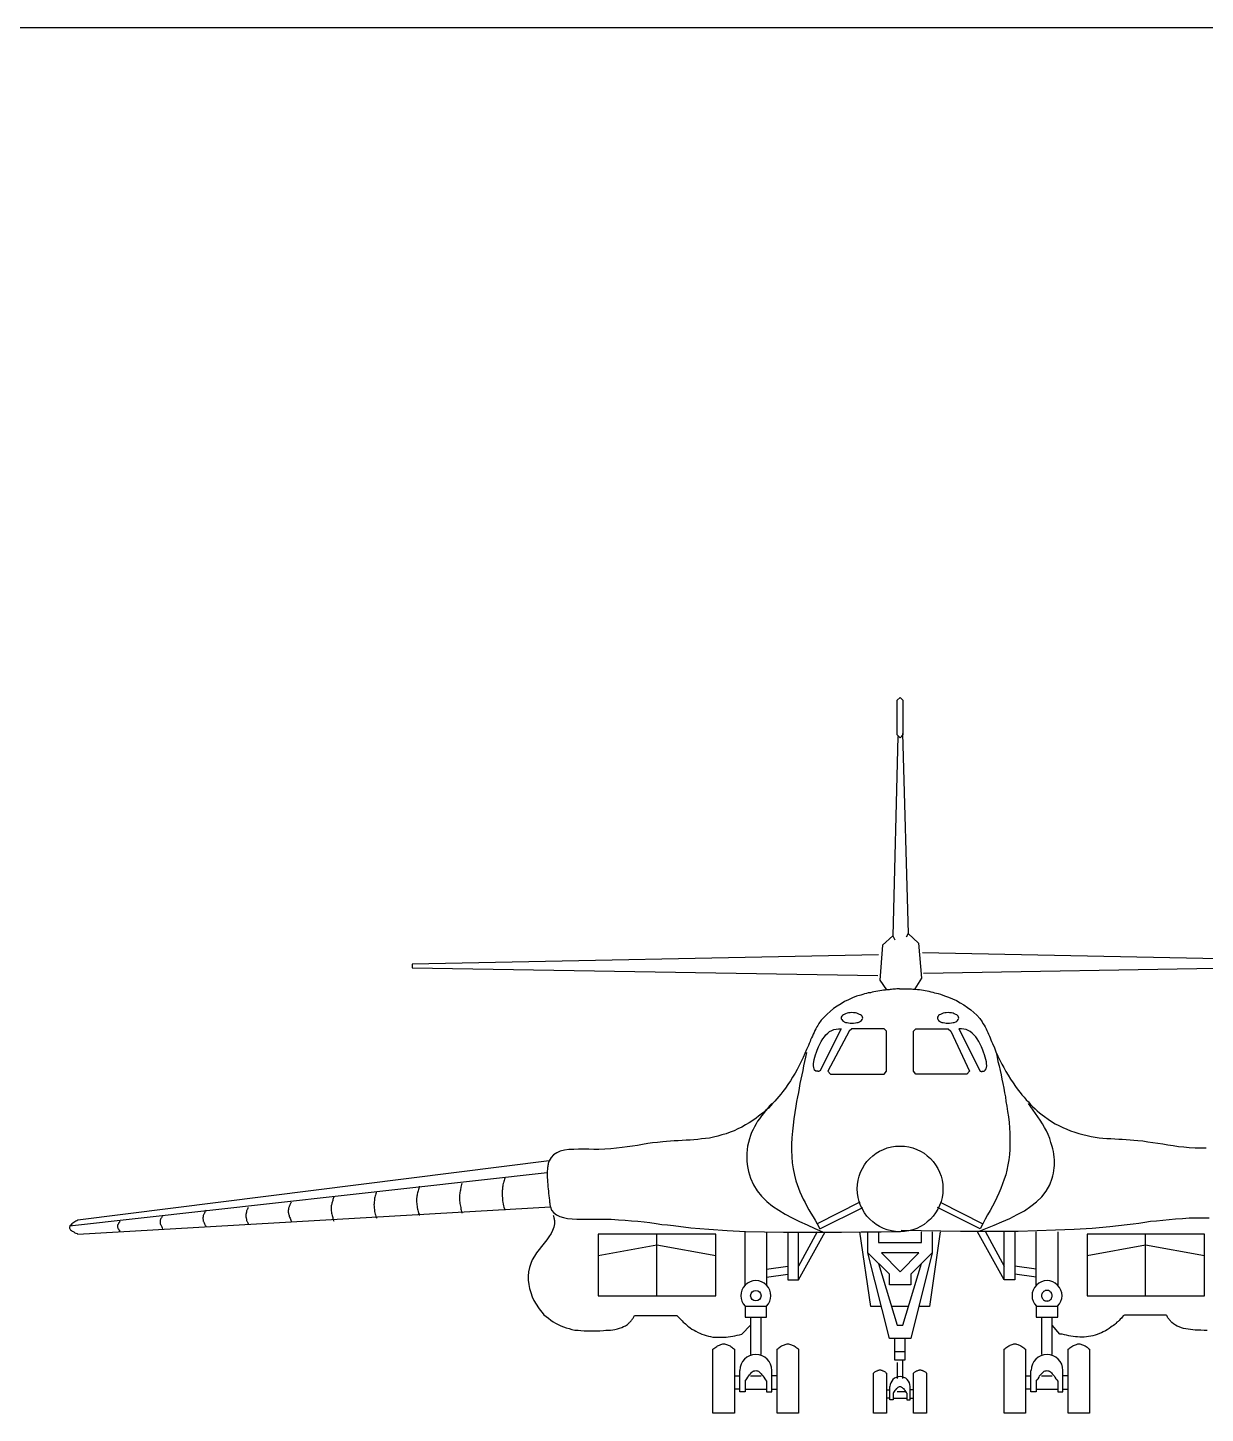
# Model space of a CAD drawing. Header units: millimetres. Extents: x 15433 to 243506, y 235846 to 321695.
# Drawn here: x 210034 to 220385, y 266046 to 278229 of the extents above; entities that cross this region are included whole.
import ezdxf

# ---------------------------------------------------------------- set-up
doc = ezdxf.new("R2010")
doc.units = ezdxf.units.MM
doc.layers.add('www.cad-blocks.net', color=7, linetype='Continuous')

# ---------------------------------------------------------------- blocks, each defined once
blk = doc.blocks.new('A$C6B4E4CF3')
at = {"linetype": 'Continuous'}
for p, q in [((-24, -24), (0, 0)), ((0, 0), (24, -24)), ((-24, -328), (-24, -24)), ((24, -24), (24, -328)), ((-19, -342), (-62, -2094)), ((0, -353), (-24, -328)), ((24, -328), (0, -353)), ((22, -315), (70, -2075)), ((-153, -2177), (-178, -2484)), ((-62, -2094), (-153, -2177)), ((-62, -2094), (-46, -2129)), ((70, -2075), (54, -2107)), ((70, -2075), (161, -2159)), ((161, -2159), (188, -2468)), ((-188, -2261), (-4290, -2344)), ((196, -2242), (4274, -2325)), ((-4290, -2344), (-4290, -2377)), ((-4290, -2377), (-194, -2444)), ((4274, -2358), (205, -2425)), ((-178, -2484), (-118, -2570)), ((188, -2468), (129, -2562)), ((-487, -2673), (-519, -2692)), ((-452, -2657), (-487, -2673)), ((-417, -2640), (-452, -2657)), ((-382, -2627), (-417, -2640)), ((-345, -2616), (-382, -2627)), ((-328, -2611), (-345, -2616)), ((-312, -2605), (-328, -2611)), ((-296, -2603), (-312, -2605)), ((-280, -2597), (-296, -2603)), ((-261, -2595), (-280, -2597)), ((-245, -2589), (-261, -2595)), ((-229, -2587), (-245, -2589)), ((-213, -2584), (-229, -2587)), ((-194, -2581), (-213, -2584)), ((-178, -2578), (-194, -2581)), ((-161, -2576), (-178, -2578)), ((-145, -2573), (-161, -2576)), ((-132, -2573), (-145, -2573)), ((-121, -2570), (-132, -2573)), ((-110, -2570), (-121, -2570)), ((-97, -2570), (-110, -2570)), ((-86, -2568), (-97, -2570)), ((-75, -2568), (-86, -2568)), ((-62, -2565), (-75, -2568)), ((-51, -2565), (-62, -2565)), ((-40, -2565), (-51, -2565)), ((-27, -2562), (-40, -2565)), ((-16, -2562), (-27, -2562)), ((-5, -2562), (-16, -2562)), ((-5, -2562), (8, -2562)), ((8, -2562), (22, -2562)), ((22, -2562), (35, -2562)), ((35, -2562), (48, -2562)), ((48, -2562), (62, -2562)), ((62, -2562), (75, -2562)), ((75, -2562), (89, -2562)), ((89, -2562), (102, -2562)), ((102, -2562), (113, -2565)), ((113, -2565), (127, -2565)), ((127, -2565), (140, -2565)), ((140, -2565), (153, -2568)), ((153, -2568), (170, -2568)), ((170, -2568), (188, -2570)), ((188, -2570), (205, -2573)), ((205, -2573), (221, -2576)), ((221, -2576), (237, -2578)), ((237, -2578), (253, -2581)), ((253, -2581), (272, -2587)), ((272, -2587), (288, -2589)), ((288, -2589), (304, -2595)), ((304, -2595), (320, -2600)), ((320, -2600), (336, -2603)), ((336, -2603), (355, -2608)), ((355, -2608), (390, -2622)), ((390, -2622), (425, -2635)), ((425, -2635), (460, -2648)), ((460, -2648), (495, -2665)), ((495, -2665), (528, -2683)), ((-641, -2783), (-667, -2810)), ((-614, -2759), (-641, -2783)), ((-584, -2735), (-614, -2759)), ((-552, -2713), (-584, -2735)), ((-519, -2692), (-552, -2713)), ((-511, -2802), (-517, -2810)), ((-506, -2796), (-511, -2802)), ((-498, -2791), (-506, -2796)), ((-490, -2786), (-498, -2791)), ((-479, -2780), (-490, -2786)), ((-466, -2775), (-479, -2780)), ((-452, -2772), (-466, -2775)), ((-439, -2772), (-452, -2772)), ((-423, -2770), (-439, -2772)), ((-409, -2772), (-423, -2770)), ((-393, -2772), (-409, -2772)), ((-380, -2775), (-393, -2772)), ((-369, -2780), (-380, -2775)), ((-355, -2786), (-369, -2780)), ((-347, -2791), (-355, -2786)), ((-339, -2796), (-347, -2791)), ((-334, -2802), (-339, -2796)), ((-331, -2810), (-334, -2802)), ((334, -2802), (328, -2810)), ((339, -2796), (334, -2802)), ((347, -2791), (339, -2796)), ((355, -2786), (347, -2791)), ((366, -2780), (355, -2786)), ((380, -2775), (366, -2780)), ((393, -2772), (380, -2775)), ((406, -2772), (393, -2772)), ((423, -2770), (406, -2772)), ((436, -2772), (423, -2770)), ((452, -2772), (436, -2772)), ((466, -2775), (452, -2772)), ((476, -2780), (466, -2775)), ((490, -2786), (476, -2780)), ((498, -2791), (490, -2786)), ((506, -2796), (498, -2791)), ((511, -2802), (506, -2796)), ((514, -2810), (511, -2802)), ((528, -2683), (560, -2702)), ((560, -2702), (592, -2724)), ((592, -2724), (622, -2745)), ((622, -2745), (649, -2770)), ((649, -2770), (676, -2794)), ((676, -2794), (700, -2821)), ((-740, -2912), (-748, -2928)), ((-732, -2896), (-740, -2912)), ((-724, -2883), (-732, -2896)), ((-713, -2866), (-724, -2883)), ((-692, -2837), (-713, -2866)), ((-517, -2912), (-705, -3286)), ((-667, -2810), (-692, -2837)), ((-600, -2926), (-581, -2920)), ((-581, -2920), (-563, -2915)), ((-563, -2915), (-541, -2912)), ((-541, -2912), (-538, -2912)), ((-538, -2912), (-536, -2912)), ((-536, -2912), (-533, -2912)), ((-533, -2912), (-530, -2912)), ((-530, -2912), (-528, -2912)), ((-528, -2912), (-525, -2912)), ((-525, -2912), (-522, -2912)), ((-522, -2912), (-519, -2912)), ((-519, -2912), (-517, -2912)), ((-517, -2810), (-517, -2818)), ((-517, -2818), (-517, -2826)), ((-517, -2826), (-511, -2831)), ((-511, -2831), (-506, -2840)), ((-506, -2840), (-498, -2845)), ((-498, -2845), (-490, -2850)), ((-490, -2850), (-479, -2856)), ((-479, -2856), (-466, -2858)), ((-466, -2858), (-452, -2861)), ((-452, -2861), (-439, -2864)), ((-423, -2912), (-447, -2934)), ((-439, -2864), (-423, -2864)), ((-423, -2864), (-409, -2864)), ((-140, -2912), (-423, -2912)), ((-409, -2864), (-393, -2861)), ((-393, -2861), (-380, -2858)), ((-380, -2858), (-369, -2856)), ((-369, -2856), (-355, -2850)), ((-355, -2850), (-347, -2845)), ((-347, -2845), (-339, -2840)), ((-339, -2840), (-334, -2831)), ((-334, -2831), (-331, -2826)), ((-328, -2818), (-331, -2810)), ((-331, -2826), (-328, -2818)), ((-118, -2934), (-140, -2912)), ((118, -2934), (140, -2912)), ((140, -2912), (423, -2912)), ((328, -2810), (328, -2818)), ((328, -2818), (328, -2826)), ((328, -2826), (334, -2831)), ((334, -2831), (339, -2840)), ((339, -2840), (347, -2845)), ((347, -2845), (355, -2850)), ((355, -2850), (366, -2856)), ((366, -2856), (380, -2858)), ((380, -2858), (393, -2861)), ((393, -2861), (406, -2864)), ((406, -2864), (423, -2864)), ((423, -2864), (436, -2864)), ((423, -2912), (447, -2934)), ((436, -2864), (452, -2861)), ((452, -2861), (466, -2858)), ((466, -2858), (476, -2856)), ((476, -2856), (490, -2850)), ((490, -2850), (498, -2845)), ((498, -2845), (506, -2840)), ((506, -2840), (511, -2831)), ((511, -2831), (514, -2826)), ((517, -2818), (514, -2810)), ((514, -2826), (517, -2818)), ((517, -2912), (705, -3286)), ((519, -2912), (517, -2912)), ((522, -2912), (519, -2912)), ((525, -2912), (522, -2912)), ((528, -2912), (525, -2912)), ((530, -2912), (528, -2912)), ((533, -2912), (530, -2912)), ((536, -2912), (533, -2912)), ((538, -2912), (536, -2912)), ((541, -2912), (538, -2912)), ((560, -2915), (541, -2912)), ((581, -2920), (560, -2915)), ((600, -2926), (581, -2920)), ((700, -2821), (721, -2850)), ((721, -2850), (729, -2866)), ((729, -2866), (740, -2880)), ((740, -2880), (748, -2896)), ((748, -2896), (756, -2912)), ((756, -2912), (764, -2928)), ((-799, -3041), (-805, -3058)), ((-791, -3025), (-799, -3041)), ((-786, -3009), (-791, -3025)), ((-778, -2993), (-786, -3009)), ((-770, -2977), (-778, -2993)), ((-764, -2961), (-770, -2977)), ((-756, -2945), (-764, -2961)), ((-748, -2928), (-756, -2945)), ((-705, -3047), (-692, -3023)), ((-692, -3023), (-678, -3001)), ((-678, -3001), (-665, -2982)), ((-665, -2982), (-651, -2966)), ((-651, -2966), (-635, -2950)), ((-447, -2934), (-635, -3286)), ((-635, -2950), (-619, -2936)), ((-619, -2936), (-600, -2926)), ((-118, -3286), (-118, -2934)), ((118, -3286), (118, -2934)), ((447, -2934), (611, -3286)), ((616, -2936), (600, -2926)), ((635, -2950), (616, -2936)), ((649, -2966), (635, -2950)), ((665, -2982), (649, -2966)), ((678, -3001), (665, -2982)), ((692, -3023), (678, -3001)), ((705, -3047), (692, -3023)), ((764, -2928), (772, -2945)), ((772, -2945), (778, -2961)), ((778, -2961), (786, -2977)), ((786, -2977), (791, -2993)), ((791, -2993), (799, -3009)), ((799, -3009), (805, -3025)), ((805, -3025), (813, -3041)), ((813, -3041), (829, -3079)), ((-853, -3165), (-869, -3200)), ((-837, -3130), (-853, -3165)), ((-832, -3163), (-840, -3200)), ((-821, -3095), (-837, -3130)), ((-821, -3122), (-832, -3163)), ((-805, -3058), (-821, -3095)), ((-754, -3181), (-748, -3163)), ((-748, -3163), (-743, -3141)), ((-743, -3141), (-735, -3119)), ((-735, -3119), (-729, -3101)), ((-729, -3101), (-716, -3071)), ((-716, -3071), (-705, -3047)), ((716, -3071), (705, -3047)), ((727, -3101), (716, -3071)), ((735, -3119), (727, -3101)), ((743, -3141), (735, -3119)), ((748, -3163), (743, -3141)), ((754, -3181), (748, -3163)), ((829, -3079), (842, -3114)), ((842, -3114), (861, -3152)), ((845, -3122), (853, -3163)), ((853, -3163), (861, -3200)), ((861, -3152), (877, -3187)), ((-904, -3270), (-923, -3302)), ((-888, -3235), (-904, -3270)), ((-869, -3200), (-888, -3235)), ((-856, -3278), (-864, -3316)), ((-848, -3238), (-856, -3278)), ((-840, -3200), (-848, -3238)), ((-762, -3219), (-759, -3203)), ((-762, -3238), (-762, -3219)), ((-759, -3254), (-762, -3238)), ((-759, -3203), (-754, -3181)), ((-756, -3265), (-759, -3254)), ((-751, -3276), (-756, -3265)), ((-740, -3284), (-751, -3276)), ((-729, -3286), (-740, -3284)), ((-727, -3286), (-729, -3286)), ((-724, -3286), (-727, -3286)), ((-721, -3289), (-724, -3286)), ((-719, -3289), (-721, -3289)), ((-716, -3289), (-719, -3289)), ((-713, -3286), (-716, -3289)), ((-711, -3286), (-713, -3286)), ((-708, -3286), (-711, -3286)), ((-705, -3286), (-708, -3286)), ((-635, -3286), (-611, -3311)), ((-140, -3311), (-118, -3286)), ((140, -3311), (118, -3286)), ((611, -3286), (587, -3311)), ((705, -3286), (708, -3286)), ((708, -3286), (711, -3286)), ((711, -3286), (713, -3286)), ((713, -3286), (713, -3289)), ((713, -3289), (716, -3289)), ((716, -3289), (719, -3289)), ((719, -3289), (721, -3289)), ((721, -3289), (724, -3286)), ((724, -3286), (727, -3286)), ((727, -3286), (740, -3284)), ((740, -3284), (748, -3276)), ((748, -3276), (756, -3265)), ((759, -3203), (754, -3181)), ((756, -3265), (759, -3254)), ((759, -3219), (759, -3203)), ((762, -3238), (759, -3219)), ((759, -3254), (762, -3238)), ((861, -3200), (872, -3238)), ((872, -3238), (880, -3278)), ((877, -3187), (894, -3222)), ((880, -3278), (888, -3316)), ((894, -3222), (912, -3254)), ((912, -3254), (931, -3289)), ((931, -3289), (950, -3321)), ((-985, -3402), (-1007, -3434)), ((-964, -3370), (-985, -3402)), ((-945, -3337), (-964, -3370)), ((-923, -3302), (-945, -3337)), ((-880, -3394), (-888, -3434)), ((-872, -3356), (-880, -3394)), ((-864, -3316), (-872, -3356)), ((-611, -3311), (-140, -3311)), ((587, -3311), (140, -3311)), ((888, -3316), (896, -3356)), ((896, -3356), (904, -3394)), ((904, -3394), (912, -3434)), ((950, -3321), (972, -3356)), ((972, -3356), (993, -3389)), ((993, -3389), (1015, -3421)), ((-1082, -3529), (-1101, -3550)), ((-1066, -3507), (-1082, -3529)), ((-1047, -3486), (-1066, -3507)), ((-1031, -3464), (-1047, -3486)), ((-1007, -3434), (-1031, -3464)), ((-902, -3512), (-910, -3553)), ((-894, -3472), (-902, -3512)), ((-888, -3434), (-894, -3472)), ((912, -3434), (918, -3475)), ((918, -3475), (926, -3512)), ((926, -3512), (931, -3553)), ((1015, -3421), (1039, -3451)), ((1039, -3451), (1055, -3472)), ((1055, -3472), (1071, -3494)), ((1071, -3494), (1090, -3515)), ((1090, -3515), (1109, -3537)), ((-1200, -3647), (-1222, -3663)), ((-1179, -3628), (-1200, -3647)), ((-1182, -3634), (-1200, -3658)), ((-1165, -3612), (-1182, -3634)), ((-1157, -3609), (-1179, -3628)), ((-1147, -3590), (-1165, -3612)), ((-1139, -3590), (-1157, -3609)), ((-1128, -3569), (-1147, -3590)), ((-1120, -3569), (-1139, -3590)), ((-1101, -3550), (-1120, -3569)), ((-926, -3647), (-934, -3704)), ((-915, -3593), (-926, -3647)), ((-910, -3553), (-915, -3593)), ((931, -3553), (939, -3593)), ((939, -3593), (945, -3639)), ((945, -3639), (953, -3687)), ((1109, -3537), (1128, -3556)), ((1128, -3556), (1147, -3577)), ((1149, -3599), (1128, -3569)), ((1147, -3577), (1165, -3596)), ((1171, -3628), (1149, -3599)), ((1165, -3596), (1187, -3615)), ((1192, -3658), (1171, -3628)), ((1187, -3615), (1206, -3634)), ((1206, -3634), (1227, -3652)), ((1227, -3652), (1249, -3669)), ((-1392, -3776), (-1427, -3792)), ((-1359, -3757), (-1392, -3776)), ((-1327, -3739), (-1359, -3757)), ((-1295, -3720), (-1327, -3739)), ((-1265, -3698), (-1295, -3720)), ((-1278, -3774), (-1292, -3798)), ((-1265, -3749), (-1278, -3774)), ((-1243, -3682), (-1265, -3698)), ((-1252, -3725), (-1265, -3749)), ((-1235, -3704), (-1252, -3725)), ((-1222, -3663), (-1243, -3682)), ((-1217, -3679), (-1235, -3704)), ((-1200, -3658), (-1217, -3679)), ((-939, -3760), (-945, -3814)), ((-934, -3704), (-939, -3760)), ((953, -3687), (958, -3736)), ((958, -3736), (961, -3782)), ((1211, -3687), (1192, -3658)), ((1233, -3717), (1211, -3687)), ((1252, -3747), (1233, -3717)), ((1249, -3669), (1270, -3685)), ((1270, -3779), (1252, -3747)), ((1270, -3685), (1303, -3706)), ((1303, -3706), (1332, -3728)), ((1332, -3728), (1365, -3747)), ((1365, -3747), (1397, -3763)), ((1397, -3763), (1432, -3779)), ((-1986, -3897), (-2019, -3900)), ((-1951, -3897), (-1986, -3897)), ((-1916, -3895), (-1951, -3897)), ((-1881, -3892), (-1916, -3895)), ((-1846, -3892), (-1881, -3892)), ((-1814, -3889), (-1846, -3892)), ((-1779, -3887), (-1814, -3889)), ((-1744, -3881), (-1779, -3887)), ((-1709, -3878), (-1744, -3881)), ((-1674, -3873), (-1709, -3878)), ((-1639, -3865), (-1674, -3873)), ((-1601, -3857), (-1639, -3865)), ((-1566, -3846), (-1601, -3857)), ((-1529, -3835), (-1566, -3846)), ((-1494, -3822), (-1529, -3835)), ((-1459, -3809), (-1494, -3822)), ((-1427, -3792), (-1459, -3809)), ((-1324, -3881), (-1332, -3911)), ((-1316, -3852), (-1324, -3881)), ((-1305, -3825), (-1316, -3852)), ((-1292, -3798), (-1305, -3825)), ((-950, -3870), (-953, -3927)), ((-945, -3814), (-950, -3870)), ((961, -3782), (964, -3830)), ((964, -3830), (966, -3876)), ((966, -3876), (966, -3924)), ((1287, -3811), (1270, -3779)), ((1303, -3843), (1287, -3811)), ((1316, -3876), (1303, -3843)), ((1327, -3911), (1316, -3876)), ((1432, -3779), (1467, -3795)), ((1467, -3795), (1499, -3809)), ((1499, -3809), (1537, -3822)), ((1537, -3822), (1572, -3833)), ((1572, -3833), (1607, -3843)), ((1607, -3843), (1645, -3852)), ((1645, -3852), (1680, -3860)), ((1680, -3860), (1715, -3865)), ((1715, -3865), (1749, -3870)), ((1749, -3870), (1784, -3873)), ((1784, -3873), (1817, -3876)), ((1817, -3876), (1852, -3878)), ((1852, -3878), (1887, -3881)), ((1887, -3881), (1922, -3884)), ((1922, -3884), (1954, -3884)), ((1954, -3884), (1989, -3887)), ((1989, -3887), (2024, -3889)), ((2024, -3889), (2056, -3892)), ((2056, -3892), (2089, -3895)), ((2089, -3895), (2134, -3897)), ((2134, -3897), (2177, -3905)), ((-3017, -4002), (-3047, -4021)), ((-2988, -3989), (-3017, -4002)), ((-2950, -3981), (-2988, -3989)), ((-2912, -3975), (-2950, -3981)), ((-2869, -3973), (-2912, -3975)), ((-2826, -3970), (-2869, -3973)), ((-2783, -3970), (-2826, -3970)), ((-2737, -3970), (-2783, -3970)), ((-2692, -3973), (-2737, -3970)), ((-2648, -3973), (-2692, -3973)), ((-2595, -3970), (-2648, -3973)), ((-2543, -3967), (-2595, -3970)), ((-2492, -3962), (-2543, -3967)), ((-2444, -3957), (-2492, -3962)), ((-2398, -3951), (-2444, -3957)), ((-2352, -3943), (-2398, -3951)), ((-2307, -3938), (-2352, -3943)), ((-2264, -3930), (-2307, -3938)), ((-2218, -3922), (-2264, -3930)), ((-2175, -3916), (-2218, -3922)), ((-2132, -3911), (-2175, -3916)), ((-2086, -3905), (-2132, -3911)), ((-2054, -3903), (-2086, -3905)), ((-2019, -3900), (-2054, -3903)), ((-1343, -3975), (-1346, -4008)), ((-1346, -4008), (-1346, -4040)), ((-1340, -3943), (-1343, -3975)), ((-1332, -3911), (-1340, -3943)), ((-953, -3927), (-953, -3981)), ((-953, -3981), (-950, -4037)), ((961, -4018), (955, -4064)), ((964, -3973), (961, -4018)), ((966, -3924), (964, -3973)), ((1338, -3946), (1327, -3911)), ((1343, -3967), (1338, -3946)), ((1348, -3992), (1343, -3967)), ((1351, -4016), (1348, -3992)), ((1354, -4040), (1351, -4016)), ((2177, -3905), (2221, -3911)), ((2221, -3911), (2266, -3919)), ((2266, -3919), (2309, -3924)), ((2309, -3924), (2355, -3932)), ((2355, -3932), (2401, -3940)), ((2401, -3940), (2447, -3946)), ((2447, -3946), (2495, -3951)), ((2495, -3951), (2543, -3957)), ((2543, -3957), (2595, -3959)), ((2595, -3959), (2648, -3959)), ((2648, -3959), (2692, -3959)), ((-3084, -4072), (-7227, -4594)), ((-3095, -4123), (-3098, -4131)), ((-3098, -4131), (-3098, -4142)), ((-3093, -4105), (-3095, -4113)), ((-3095, -4113), (-3095, -4123)), ((-3090, -4088), (-3093, -4096)), ((-3093, -4096), (-3093, -4105)), ((-3087, -4080), (-3090, -4088)), ((-3084, -4072), (-3087, -4080)), ((-3068, -4043), (-3084, -4072)), ((-3047, -4021), (-3068, -4043)), ((-1346, -4040), (-1346, -4072)), ((-1346, -4072), (-1343, -4105)), ((-1343, -4105), (-1338, -4137)), ((-1338, -4137), (-1332, -4166)), ((-950, -4037), (-947, -4091)), ((-947, -4091), (-939, -4145)), ((947, -4110), (939, -4156)), ((955, -4064), (947, -4110)), ((1351, -4158), (1354, -4134)), ((1357, -4064), (1354, -4040)), ((1354, -4134), (1357, -4113)), ((1357, -4088), (1357, -4064)), ((1357, -4113), (1357, -4088)), ((-3101, -4180), (-7302, -4648)), ((-3483, -4255), (-3486, -4266)), ((-3480, -4247), (-3483, -4255)), ((-3477, -4236), (-3480, -4247)), ((-3475, -4226), (-3477, -4236)), ((-3098, -4150), (-3101, -4161)), ((-3101, -4161), (-3101, -4169)), ((-3101, -4169), (-3101, -4180)), ((-3101, -4180), (-3101, -4199)), ((-3101, -4199), (-3101, -4220)), ((-3101, -4220), (-3098, -4239)), ((-3098, -4142), (-3098, -4150)), ((-3098, -4239), (-3098, -4261)), ((-3098, -4261), (-3095, -4280)), ((-1332, -4166), (-1324, -4196)), ((-1324, -4196), (-1316, -4226)), ((-1316, -4226), (-1289, -4285)), ((-939, -4145), (-929, -4199)), ((-929, -4199), (-915, -4250)), ((-915, -4250), (-904, -4282)), ((915, -4236), (902, -4277)), ((929, -4196), (915, -4236)), ((939, -4156), (929, -4196)), ((1316, -4285), (1338, -4226)), ((1338, -4226), (1343, -4204)), ((1343, -4204), (1348, -4183)), ((1348, -4183), (1351, -4158)), ((-4613, -4382), (-4616, -4393)), ((-4611, -4374), (-4613, -4382)), ((-4608, -4363), (-4611, -4374)), ((-4605, -4355), (-4608, -4363)), ((-4603, -4344), (-4605, -4355)), ((-4245, -4374), (-4247, -4384)), ((-4247, -4384), (-4247, -4395)), ((-4242, -4355), (-4245, -4366)), ((-4245, -4366), (-4245, -4374)), ((-4239, -4347), (-4242, -4355)), ((-4236, -4336), (-4239, -4347)), ((-4234, -4325), (-4236, -4336)), ((-4231, -4317), (-4234, -4325)), ((-4228, -4306), (-4231, -4317)), ((-4226, -4296), (-4228, -4306)), ((-3870, -4360), (-3873, -4371)), ((-3873, -4371), (-3873, -4382)), ((-3873, -4382), (-3873, -4390)), ((-3868, -4341), (-3870, -4352)), ((-3870, -4352), (-3870, -4360)), ((-3865, -4331), (-3868, -4341)), ((-3862, -4312), (-3865, -4323)), ((-3865, -4323), (-3865, -4331)), ((-3860, -4304), (-3862, -4312)), ((-3857, -4293), (-3860, -4304)), ((-3854, -4282), (-3857, -4293)), ((-3852, -4274), (-3854, -4282)), ((-3496, -4325), (-3499, -4333)), ((-3499, -4333), (-3499, -4344)), ((-3499, -4344), (-3499, -4358)), ((-3499, -4358), (-3499, -4371)), ((-3499, -4371), (-3499, -4384)), ((-3499, -4384), (-3496, -4398)), ((-3494, -4304), (-3496, -4315)), ((-3496, -4315), (-3496, -4325)), ((-3491, -4296), (-3494, -4304)), ((-3488, -4274), (-3491, -4285)), ((-3491, -4285), (-3491, -4296)), ((-3486, -4266), (-3488, -4274)), ((-3095, -4280), (-3095, -4301)), ((-3095, -4301), (-3093, -4320)), ((-3093, -4320), (-3090, -4339)), ((-3090, -4339), (-3090, -4360)), ((-3090, -4360), (-3087, -4379)), ((-3087, -4379), (-3084, -4401)), ((-1289, -4285), (-1257, -4336)), ((-1257, -4336), (-1217, -4384)), ((-1217, -4384), (-1171, -4430)), ((-904, -4282), (-894, -4315)), ((-894, -4315), (-880, -4347)), ((-880, -4347), (-867, -4379)), ((-867, -4379), (-851, -4411)), ((869, -4358), (851, -4395)), ((886, -4317), (869, -4358)), ((902, -4277), (886, -4317)), ((1246, -4390), (1284, -4339)), ((1284, -4339), (1316, -4285)), ((-7227, -4718), (-3074, -4479)), ((-5738, -4503), (-5741, -4508)), ((-5736, -4498), (-5738, -4503)), ((-5733, -4489), (-5736, -4498)), ((-5730, -4484), (-5733, -4489)), ((-5375, -4503), (-5378, -4508)), ((-5372, -4484), (-5375, -4489)), ((-5375, -4489), (-5375, -4498)), ((-5375, -4498), (-5375, -4503)), ((-5370, -4479), (-5372, -4484)), ((-5367, -4468), (-5370, -4473)), ((-5370, -4473), (-5370, -4479)), ((-5364, -4460), (-5367, -4468)), ((-5362, -4454), (-5364, -4460)), ((-5359, -4449), (-5362, -4454)), ((-5356, -4444), (-5359, -4449)), ((-5353, -4438), (-5356, -4444)), ((-4998, -4460), (-5001, -4468)), ((-5001, -4468), (-5001, -4476)), ((-5001, -4476), (-5001, -4484)), ((-5001, -4484), (-5001, -4495)), ((-5001, -4495), (-5001, -4503)), ((-5001, -4503), (-5001, -4514)), ((-4995, -4454), (-4998, -4460)), ((-4993, -4438), (-4995, -4446)), ((-4995, -4446), (-4995, -4454)), ((-4990, -4430), (-4993, -4438)), ((-4987, -4422), (-4990, -4430)), ((-4985, -4414), (-4987, -4422)), ((-4982, -4406), (-4985, -4414)), ((-4979, -4398), (-4982, -4406)), ((-4977, -4390), (-4979, -4398)), ((-4624, -4452), (-4627, -4460)), ((-4627, -4460), (-4624, -4471)), ((-4621, -4422), (-4624, -4433)), ((-4624, -4433), (-4624, -4441)), ((-4624, -4441), (-4624, -4452)), ((-4624, -4471), (-4624, -4481)), ((-4624, -4481), (-4624, -4489)), ((-4624, -4489), (-4621, -4500)), ((-4619, -4403), (-4621, -4411)), ((-4621, -4411), (-4621, -4422)), ((-4621, -4500), (-4621, -4511)), ((-4616, -4393), (-4619, -4403)), ((-4247, -4395), (-4250, -4403)), ((-4250, -4403), (-4250, -4414)), ((-4250, -4414), (-4250, -4425)), ((-4250, -4425), (-4250, -4438)), ((-4250, -4438), (-4247, -4449)), ((-4247, -4449), (-4247, -4460)), ((-4247, -4460), (-4245, -4473)), ((-4245, -4473), (-4245, -4484)), ((-4245, -4484), (-4242, -4498)), ((-4242, -4498), (-4239, -4508)), ((-3873, -4390), (-3873, -4403)), ((-3873, -4403), (-3873, -4414)), ((-3873, -4414), (-3873, -4425)), ((-3873, -4425), (-3870, -4438)), ((-3870, -4438), (-3870, -4449)), ((-3870, -4449), (-3868, -4460)), ((-3868, -4460), (-3865, -4473)), ((-3865, -4473), (-3862, -4484)), ((-3862, -4484), (-3860, -4498)), ((-3860, -4498), (-3857, -4508)), ((-3496, -4398), (-3496, -4411)), ((-3496, -4411), (-3494, -4425)), ((-3494, -4425), (-3491, -4438)), ((-3491, -4438), (-3488, -4454)), ((-3488, -4454), (-3486, -4468)), ((-3486, -4468), (-3483, -4481)), ((-3483, -4481), (-3477, -4495)), ((-3477, -4495), (-3475, -4508)), ((-3084, -4401), (-3082, -4419)), ((-3082, -4419), (-3082, -4425)), ((-3082, -4425), (-3082, -4430)), ((-3082, -4430), (-3082, -4436)), ((-3082, -4436), (-3082, -4441)), ((-3082, -4441), (-3079, -4444)), ((-3079, -4444), (-3079, -4449)), ((-3079, -4449), (-3079, -4454)), ((-3079, -4454), (-3079, -4460)), ((-3079, -4460), (-3076, -4465)), ((-3076, -4465), (-3076, -4468)), ((-3076, -4468), (-3076, -4473)), ((-3076, -4473), (-3074, -4479)), ((-3074, -4479), (-3063, -4506)), ((-3063, -4506), (-3044, -4530)), ((-1171, -4430), (-1122, -4471)), ((-1122, -4471), (-1066, -4508)), ((-851, -4411), (-834, -4441)), ((-834, -4441), (-818, -4473)), ((-818, -4473), (-802, -4503)), ((-802, -4503), (-783, -4535)), ((-353, -4438), (-729, -4627)), ((-705, -4672), (-328, -4484)), ((705, -4672), (328, -4484)), ((353, -4438), (727, -4627)), ((813, -4473), (791, -4511)), ((832, -4433), (813, -4473)), ((851, -4395), (832, -4433)), ((1093, -4514), (1149, -4473)), ((1149, -4473), (1200, -4433)), ((1200, -4433), (1246, -4390)), ((-7281, -4627), (-7286, -4635)), ((-7272, -4621), (-7281, -4627)), ((-7264, -4616), (-7272, -4621)), ((-7254, -4611), (-7264, -4616)), ((-7246, -4605), (-7254, -4611)), ((-7238, -4600), (-7246, -4605)), ((-7227, -4594), (-7238, -4600)), ((-6871, -4627), (-6874, -4629)), ((-6869, -4621), (-6871, -4627)), ((-6866, -4619), (-6869, -4621)), ((-6863, -4613), (-6866, -4619)), ((-6861, -4611), (-6863, -4613)), ((-6858, -4605), (-6861, -4611)), ((-6855, -4603), (-6858, -4605)), ((-6503, -4603), (-6505, -4608)), ((-6505, -4608), (-6503, -4613)), ((-6500, -4589), (-6503, -4594)), ((-6503, -4594), (-6503, -4597)), ((-6503, -4597), (-6503, -4603)), ((-6503, -4613), (-6503, -4619)), ((-6503, -4619), (-6503, -4624)), ((-6503, -4624), (-6500, -4632)), ((-6497, -4581), (-6500, -4586)), ((-6500, -4586), (-6500, -4589)), ((-6495, -4578), (-6497, -4581)), ((-6492, -4576), (-6495, -4578)), ((-6489, -4570), (-6492, -4576)), ((-6487, -4562), (-6489, -4568)), ((-6489, -4568), (-6489, -4570)), ((-6484, -4559), (-6487, -4562)), ((-6481, -4554), (-6484, -4559)), ((-6126, -4568), (-6129, -4573)), ((-6129, -4573), (-6129, -4578)), ((-6129, -4578), (-6129, -4584)), ((-6129, -4584), (-6126, -4589)), ((-6123, -4549), (-6126, -4554)), ((-6126, -4554), (-6126, -4562)), ((-6126, -4562), (-6126, -4568)), ((-6126, -4589), (-6126, -4597)), ((-6126, -4597), (-6126, -4603)), ((-6126, -4603), (-6123, -4608)), ((-6121, -4543), (-6123, -4549)), ((-6123, -4608), (-6121, -4613)), ((-6118, -4538), (-6121, -4543)), ((-6121, -4613), (-6118, -4619)), ((-6115, -4533), (-6118, -4538)), ((-6118, -4619), (-6115, -4627)), ((-6112, -4524), (-6115, -4533)), ((-6115, -4627), (-6112, -4632)), ((-6110, -4519), (-6112, -4524)), ((-6107, -4514), (-6110, -4519)), ((-6104, -4508), (-6107, -4514)), ((-5749, -4538), (-5752, -4543)), ((-5752, -4543), (-5752, -4549)), ((-5752, -4549), (-5752, -4554)), ((-5752, -4554), (-5752, -4562)), ((-5752, -4562), (-5752, -4568)), ((-5752, -4568), (-5749, -4573)), ((-5746, -4524), (-5749, -4533)), ((-5749, -4533), (-5749, -4538)), ((-5749, -4573), (-5749, -4578)), ((-5749, -4578), (-5746, -4584)), ((-5744, -4514), (-5746, -4519)), ((-5746, -4519), (-5746, -4524)), ((-5746, -4584), (-5746, -4589)), ((-5746, -4589), (-5744, -4597)), ((-5741, -4508), (-5744, -4514)), ((-5744, -4597), (-5741, -4603)), ((-5741, -4603), (-5738, -4608)), ((-5738, -4608), (-5736, -4613)), ((-5736, -4613), (-5733, -4619)), ((-5733, -4619), (-5730, -4627)), ((-5378, -4508), (-5378, -4516)), ((-5378, -4516), (-5378, -4524)), ((-5378, -4524), (-5375, -4533)), ((-5375, -4533), (-5375, -4538)), ((-5375, -4538), (-5372, -4546)), ((-5372, -4546), (-5370, -4554)), ((-5370, -4554), (-5370, -4562)), ((-5370, -4562), (-5367, -4570)), ((-5367, -4570), (-5362, -4578)), ((-5362, -4578), (-5359, -4586)), ((-5359, -4586), (-5356, -4594)), ((-5356, -4594), (-5353, -4603)), ((-5001, -4514), (-4998, -4524)), ((-4998, -4524), (-4998, -4533)), ((-4998, -4533), (-4995, -4543)), ((-4995, -4543), (-4993, -4554)), ((-4993, -4554), (-4990, -4562)), ((-4990, -4562), (-4987, -4573)), ((-4987, -4573), (-4985, -4584)), ((-4985, -4584), (-4982, -4592)), ((-4982, -4592), (-4977, -4603)), ((-4621, -4511), (-4619, -4519)), ((-4619, -4519), (-4616, -4530)), ((-4616, -4530), (-4613, -4541)), ((-4613, -4541), (-4611, -4549)), ((-4611, -4549), (-4608, -4559)), ((-4608, -4559), (-4605, -4568)), ((-4605, -4568), (-4603, -4578)), ((-4239, -4508), (-4236, -4519)), ((-4236, -4519), (-4234, -4533)), ((-4234, -4533), (-4228, -4543)), ((-4228, -4543), (-4226, -4554)), ((-3857, -4508), (-3854, -4519)), ((-3854, -4519), (-3852, -4533)), ((-3049, -4554), (-3047, -4557)), ((-3047, -4557), (-3047, -4559)), ((-3047, -4559), (-3047, -4562)), ((-3047, -4562), (-3044, -4568)), ((-3044, -4530), (-3020, -4549)), ((-3044, -4568), (-3044, -4570)), ((-3044, -4570), (-3044, -4573)), ((-3044, -4573), (-3044, -4578)), ((-3044, -4578), (-3041, -4581)), ((-3039, -4627), (-3044, -4656)), ((-3041, -4581), (-3041, -4584)), ((-3041, -4584), (-3041, -4586)), ((-3041, -4586), (-3041, -4592)), ((-3041, -4592), (-3039, -4594)), ((-3039, -4594), (-3039, -4627)), ((-3020, -4549), (-2990, -4562)), ((-2990, -4562), (-2958, -4573)), ((-2958, -4573), (-2923, -4581)), ((-2923, -4581), (-2883, -4584)), ((-2883, -4584), (-2842, -4586)), ((-2842, -4586), (-2799, -4586)), ((-2799, -4586), (-2756, -4586)), ((-2756, -4586), (-2713, -4586)), ((-2713, -4586), (-2670, -4586)), ((-2670, -4586), (-2603, -4586)), ((-2603, -4586), (-2538, -4586)), ((-2538, -4586), (-2476, -4592)), ((-2476, -4592), (-2417, -4594)), ((-2417, -4594), (-2360, -4600)), ((-2360, -4600), (-2304, -4605)), ((-2304, -4605), (-2250, -4611)), ((-2250, -4611), (-2199, -4616)), ((-2199, -4616), (-2145, -4624)), ((-2145, -4624), (-2094, -4632)), ((-1066, -4508), (-1009, -4543)), ((-1009, -4543), (-947, -4576)), ((-947, -4576), (-883, -4608)), ((-883, -4608), (-816, -4637)), ((-783, -4535), (-764, -4565)), ((-764, -4565), (-746, -4594)), ((-746, -4594), (-729, -4627)), ((-729, -4627), (-705, -4672)), ((727, -4627), (705, -4672)), ((748, -4586), (727, -4627)), ((770, -4549), (748, -4586)), ((791, -4511), (770, -4549)), ((826, -4640), (896, -4611)), ((896, -4611), (966, -4581)), ((966, -4581), (1031, -4546)), ((1031, -4546), (1093, -4514)), ((2099, -4624), (2048, -4629)), ((2151, -4616), (2099, -4624)), ((2202, -4608), (2151, -4616)), ((2255, -4603), (2202, -4608)), ((2309, -4597), (2255, -4603)), ((2366, -4592), (2309, -4597)), ((2422, -4586), (2366, -4592)), ((2482, -4584), (2422, -4586)), ((2541, -4578), (2482, -4584)), ((2605, -4578), (2541, -4578)), ((2673, -4578), (2605, -4578)), ((2716, -4578), (2673, -4578)), ((-7299, -4651), (-7302, -4656)), ((-7302, -4656), (-7302, -4662)), ((-7302, -4662), (-7302, -4664)), ((-7302, -4664), (-7299, -4670)), ((-7297, -4646), (-7299, -4651)), ((-7299, -4670), (-7294, -4675)), ((-7291, -4640), (-7297, -4646)), ((-7294, -4675), (-7291, -4681)), ((-7286, -4635), (-7291, -4640)), ((-7291, -4681), (-7283, -4686)), ((-7283, -4686), (-7278, -4691)), ((-7278, -4691), (-7270, -4694)), ((-7270, -4694), (-7262, -4699)), ((-7262, -4699), (-7254, -4705)), ((-7254, -4705), (-7246, -4710)), ((-7246, -4710), (-7235, -4713)), ((-7235, -4713), (-7227, -4718)), ((-6877, -4637), (-6880, -4640)), ((-6880, -4640), (-6880, -4646)), ((-6880, -4646), (-6880, -4648)), ((-6880, -4648), (-6880, -4654)), ((-6880, -4654), (-6880, -4656)), ((-6880, -4656), (-6877, -4662)), ((-6874, -4629), (-6877, -4632)), ((-6877, -4632), (-6877, -4637)), ((-6877, -4662), (-6877, -4664)), ((-6877, -4664), (-6874, -4670)), ((-6874, -4670), (-6871, -4672)), ((-6871, -4672), (-6869, -4675)), ((-6869, -4675), (-6866, -4681)), ((-6866, -4681), (-6863, -4683)), ((-6863, -4683), (-6861, -4689)), ((-6861, -4689), (-6858, -4691)), ((-6858, -4691), (-6855, -4697)), ((-6500, -4632), (-6497, -4637)), ((-6497, -4637), (-6495, -4643)), ((-6495, -4643), (-6492, -4648)), ((-6492, -4648), (-6489, -4654)), ((-6489, -4654), (-6487, -4662)), ((-6487, -4662), (-6484, -4667)), ((-6484, -4667), (-6481, -4672)), ((-6112, -4632), (-6110, -4637)), ((-6110, -4637), (-6107, -4643)), ((-6107, -4643), (-6104, -4648)), ((-3087, -4742), (-3106, -4769)), ((-3068, -4713), (-3087, -4742)), ((-3055, -4686), (-3068, -4713)), ((-3044, -4656), (-3055, -4686)), ((-1620, -4718), (-2654, -4718)), ((-2654, -4718), (-2654, -5259)), ((-2137, -5259), (-2137, -4718)), ((-2094, -4632), (-2043, -4637)), ((-2043, -4637), (-1992, -4643)), ((-1992, -4643), (-1838, -4662)), ((-1838, -4662), (-1682, -4675)), ((-1682, -4675), (-1521, -4686)), ((-1620, -5259), (-1620, -4718)), ((-1521, -4686), (-1359, -4694)), ((-1362, -5165), (-1362, -4697)), ((-1359, -4694), (-1192, -4699)), ((-1192, -4699), (-1025, -4702)), ((-1174, -4697), (-1174, -5165)), ((-1025, -4702), (-856, -4702)), ((-985, -4697), (-985, -5119)), ((-894, -5119), (-894, -4697)), ((-729, -4697), (-894, -5001)), ((-894, -5119), (-657, -4697)), ((-856, -4702), (-686, -4702)), ((-816, -4637), (-748, -4667)), ((-748, -4667), (-681, -4697)), ((-686, -4702), (-514, -4702)), ((-514, -4702), (-342, -4699)), ((-258, -5353), (-353, -4697)), ((-342, -4699), (-167, -4697)), ((-283, -4882), (-283, -4697)), ((-188, -4697), (-188, -4791)), ((-167, -4697), (5, -4694)), ((186, -4689), (11, -4686)), ((358, -4691), (186, -4689)), ((188, -4791), (188, -4697)), ((353, -4697), (258, -5353)), ((283, -4697), (283, -4882)), ((530, -4694), (358, -4691)), ((700, -4694), (530, -4694)), ((681, -4697), (754, -4667)), ((915, -5119), (681, -4697)), ((869, -4694), (700, -4694)), ((751, -4697), (915, -5001)), ((754, -4667), (826, -4640)), ((1039, -4694), (869, -4694)), ((915, -5119), (915, -4697)), ((1009, -4697), (1009, -5119)), ((1206, -4689), (1039, -4694)), ((1198, -5165), (1198, -4697)), ((1367, -4683), (1206, -4689)), ((1531, -4678), (1367, -4683)), ((1386, -4697), (1386, -5165)), ((1690, -4667), (1531, -4678)), ((2675, -4718), (1645, -4718)), ((1645, -4718), (1645, -5259)), ((1844, -4654), (1690, -4667)), ((1997, -4635), (1844, -4654)), ((2048, -4629), (1997, -4635)), ((2159, -5259), (2159, -4718)), ((2675, -5259), (2675, -4718)), ((-3173, -4853), (-3195, -4882)), ((-3152, -4826), (-3173, -4853)), ((-3128, -4796), (-3152, -4826)), ((-3106, -4769), (-3128, -4796)), ((-2654, -4907), (-2137, -4812)), ((-2137, -4812), (-1620, -4907)), ((-188, -4791), (188, -4791)), ((1645, -4907), (2159, -4812)), ((2159, -4812), (2675, -4907)), ((-3246, -4977), (-3257, -5012)), ((-3233, -4944), (-3246, -4977)), ((-3214, -4912), (-3233, -4944)), ((-3195, -4882), (-3214, -4912)), ((-94, -5071), (-283, -4882)), ((-94, -5636), (-283, -4882)), ((-188, -4977), (-24, -5518)), ((164, -4882), (-164, -4882)), ((-164, -4882), (0, -5049)), ((0, -5049), (164, -4882)), ((24, -5518), (188, -4977)), ((283, -4882), (94, -5071)), ((283, -4882), (94, -5636)), ((-3265, -5049), (-3268, -5087)), ((-3268, -5087), (-3268, -5122)), ((-3257, -5012), (-3265, -5049)), ((-1174, -5025), (-985, -5001)), ((-1174, -5095), (-985, -5071)), ((-94, -5165), (-94, -5071)), ((94, -5071), (94, -5165)), ((1198, -5025), (1009, -5001)), ((1198, -5095), (1009, -5071)), ((-3268, -5122), (-3262, -5160)), ((-3262, -5160), (-3257, -5197)), ((-3257, -5197), (-3246, -5232)), ((-3246, -5232), (-3235, -5270)), ((-985, -5119), (-894, -5119)), ((94, -5165), (-94, -5165)), ((1009, -5119), (915, -5119)), ((1249, -5238), (1246, -5246)), ((1254, -5232), (1249, -5238)), ((1257, -5227), (1254, -5232)), ((1262, -5222), (1257, -5227)), ((1270, -5219), (1262, -5222)), ((1276, -5213), (1270, -5219)), ((1284, -5213), (1276, -5213)), ((1292, -5213), (1284, -5213)), ((1297, -5213), (1292, -5213)), ((1305, -5213), (1297, -5213)), ((1313, -5219), (1305, -5213)), ((1319, -5222), (1313, -5219)), ((1324, -5227), (1319, -5222)), ((1330, -5232), (1324, -5227)), ((1332, -5238), (1330, -5232)), ((1335, -5246), (1332, -5238)), ((-3235, -5270), (-3219, -5302)), ((-3219, -5302), (-3200, -5335)), ((-3200, -5335), (-3179, -5367)), ((-2654, -5259), (-1620, -5259)), ((-1362, -5353), (-1362, -5448)), ((-1174, -5353), (-1362, -5353)), ((-1174, -5448), (-1174, -5353)), ((-164, -5353), (-258, -5353)), ((70, -5353), (-70, -5353)), ((258, -5353), (164, -5353)), ((1198, -5353), (1198, -5448)), ((1386, -5353), (1198, -5353)), ((1246, -5246), (1243, -5251)), ((1243, -5251), (1243, -5259)), ((1243, -5259), (1243, -5267)), ((1243, -5267), (1246, -5273)), ((1246, -5273), (1249, -5281)), ((1249, -5281), (1254, -5286)), ((1254, -5286), (1257, -5292)), ((1257, -5292), (1262, -5297)), ((1262, -5297), (1270, -5302)), ((1270, -5302), (1276, -5305)), ((1276, -5305), (1284, -5305)), ((1284, -5305), (1292, -5308)), ((1292, -5308), (1297, -5305)), ((1297, -5305), (1305, -5305)), ((1305, -5305), (1313, -5302)), ((1313, -5302), (1319, -5297)), ((1319, -5297), (1324, -5292)), ((1324, -5292), (1330, -5286)), ((1330, -5286), (1332, -5281)), ((1332, -5281), (1335, -5273)), ((1338, -5251), (1335, -5246)), ((1335, -5273), (1338, -5267)), ((1338, -5259), (1338, -5251)), ((1338, -5267), (1338, -5259)), ((1386, -5448), (1386, -5353)), ((1645, -5259), (2675, -5259)), ((-3179, -5367), (-3165, -5386)), ((-3165, -5386), (-3146, -5407)), ((-3146, -5407), (-3130, -5426)), ((-3130, -5426), (-3111, -5442)), ((-3111, -5442), (-3090, -5458)), ((-3090, -5458), (-3071, -5475)), ((-3071, -5475), (-3049, -5488)), ((-2369, -5485), (-2363, -5480)), ((-2363, -5480), (-2360, -5475)), ((-2360, -5475), (-2355, -5469)), ((-2355, -5469), (-2352, -5464)), ((-2352, -5464), (-2347, -5456)), ((-2347, -5456), (-2344, -5450)), ((-2344, -5450), (-2339, -5445)), ((-2339, -5445), (-2336, -5440)), ((-2336, -5440), (-2334, -5434)), ((-2334, -5434), (-1962, -5434)), ((-1962, -5434), (-1954, -5442)), ((-1954, -5442), (-1943, -5453)), ((-1943, -5453), (-1935, -5461)), ((-1935, -5461), (-1924, -5472)), ((-1924, -5472), (-1916, -5480)), ((-1916, -5480), (-1906, -5491)), ((-1362, -5448), (-1174, -5448)), ((-1316, -5448), (-1316, -5776)), ((-1222, -5776), (-1222, -5448)), ((1198, -5448), (1386, -5448)), ((1243, -5448), (1243, -5776)), ((1338, -5776), (1338, -5448)), ((1927, -5477), (1916, -5485)), ((1935, -5466), (1927, -5477)), ((1946, -5458), (1935, -5466)), ((1954, -5448), (1946, -5458)), ((1962, -5437), (1954, -5448)), ((1973, -5429), (1962, -5437)), ((2339, -5429), (1973, -5429)), ((2344, -5434), (2339, -5429)), ((2347, -5440), (2344, -5434)), ((2350, -5448), (2347, -5440)), ((2355, -5453), (2350, -5448)), ((2358, -5458), (2355, -5453)), ((2363, -5464), (2358, -5458)), ((2366, -5469), (2363, -5464)), ((2371, -5475), (2366, -5469)), ((2377, -5480), (2371, -5475)), ((2379, -5485), (2377, -5480)), ((-3049, -5488), (-3028, -5501)), ((-3028, -5501), (-3004, -5512)), ((-3004, -5512), (-2982, -5523)), ((-2982, -5523), (-2958, -5534)), ((-2958, -5534), (-2936, -5542)), ((-2936, -5542), (-2910, -5547)), ((-2910, -5547), (-2885, -5555)), ((-2885, -5555), (-2858, -5561)), ((-2858, -5561), (-2831, -5563)), ((-2831, -5563), (-2805, -5566)), ((-2805, -5566), (-2778, -5569)), ((-2778, -5569), (-2751, -5569)), ((-2751, -5569), (-2721, -5569)), ((-2721, -5569), (-2694, -5569)), ((-2694, -5569), (-2667, -5569)), ((-2667, -5569), (-2638, -5569)), ((-2638, -5569), (-2608, -5566)), ((-2608, -5566), (-2587, -5563)), ((-2587, -5563), (-2568, -5563)), ((-2568, -5563), (-2546, -5561)), ((-2546, -5561), (-2525, -5558)), ((-2525, -5558), (-2506, -5555)), ((-2506, -5555), (-2484, -5550)), ((-2484, -5550), (-2465, -5545)), ((-2465, -5545), (-2447, -5539)), ((-2447, -5539), (-2430, -5531)), ((-2430, -5531), (-2412, -5523)), ((-2412, -5523), (-2395, -5512)), ((-2395, -5512), (-2382, -5499)), ((-2382, -5499), (-2377, -5493)), ((-2377, -5493), (-2374, -5491)), ((-2374, -5491), (-2369, -5485)), ((-1906, -5491), (-1898, -5499)), ((-1898, -5499), (-1887, -5507)), ((-1887, -5507), (-1876, -5515)), ((-1876, -5515), (-1865, -5526)), ((-1865, -5526), (-1857, -5534)), ((-1857, -5534), (-1846, -5542)), ((-1846, -5542), (-1830, -5553)), ((-1830, -5553), (-1811, -5563)), ((-1811, -5563), (-1795, -5571)), ((-1795, -5571), (-1776, -5582)), ((-1776, -5582), (-1760, -5590)), ((-1760, -5590), (-1741, -5596)), ((-1741, -5596), (-1723, -5604)), ((-1723, -5604), (-1704, -5609)), ((-1432, -5606), (-1410, -5604)), ((-1410, -5604), (-1392, -5598)), ((-1392, -5598), (-1316, -5518)), ((-24, -5518), (24, -5518)), ((1405, -5596), (1338, -5518)), ((1424, -5598), (1405, -5596)), ((1445, -5604), (1424, -5598)), ((1464, -5606), (1445, -5604)), ((1733, -5601), (1715, -5606)), ((1752, -5593), (1733, -5601)), ((1771, -5585), (1752, -5593)), ((1787, -5577), (1771, -5585)), ((1806, -5569), (1787, -5577)), ((1822, -5558), (1806, -5569)), ((1838, -5547), (1822, -5558)), ((1854, -5536), (1838, -5547)), ((1865, -5528), (1854, -5536)), ((1876, -5520), (1865, -5528)), ((1887, -5512), (1876, -5520)), ((1898, -5504), (1887, -5512)), ((1906, -5493), (1898, -5504)), ((1916, -5485), (1906, -5493)), ((2385, -5491), (2379, -5485)), ((2390, -5496), (2385, -5491)), ((2404, -5507), (2390, -5496)), ((2420, -5518), (2404, -5507)), ((2436, -5526), (2420, -5518)), ((2455, -5534), (2436, -5526)), ((2474, -5542), (2455, -5534)), ((2492, -5547), (2474, -5542)), ((2511, -5550), (2492, -5547)), ((2533, -5553), (2511, -5550)), ((2552, -5555), (2533, -5553)), ((2573, -5558), (2552, -5555)), ((2595, -5561), (2573, -5558)), ((2613, -5561), (2595, -5561)), ((2643, -5563), (2613, -5561)), ((2673, -5566), (2643, -5563)), ((2700, -5566), (2673, -5566)), ((-1704, -5609), (-1685, -5615)), ((-1685, -5615), (-1666, -5617)), ((-1666, -5617), (-1647, -5623)), ((-1647, -5623), (-1626, -5623)), ((-1645, -5730), (-1636, -5722)), ((-1636, -5722), (-1628, -5717)), ((-1628, -5717), (-1620, -5711)), ((-1626, -5623), (-1607, -5625)), ((-1620, -5711), (-1612, -5706)), ((-1612, -5706), (-1604, -5701)), ((-1607, -5625), (-1588, -5625)), ((-1604, -5701), (-1596, -5698)), ((-1596, -5698), (-1588, -5693)), ((-1588, -5625), (-1569, -5625)), ((-1588, -5693), (-1580, -5690)), ((-1580, -5690), (-1575, -5687)), ((-1575, -5687), (-1566, -5684)), ((-1569, -5625), (-1548, -5625)), ((-1566, -5684), (-1558, -5682)), ((-1558, -5682), (-1550, -5682)), ((-1550, -5682), (-1542, -5682)), ((-1548, -5625), (-1529, -5623)), ((-1542, -5682), (-1534, -5684)), ((-1534, -5684), (-1526, -5687)), ((-1529, -5623), (-1510, -5620)), ((-1526, -5687), (-1518, -5690)), ((-1518, -5690), (-1510, -5693)), ((-1510, -5620), (-1491, -5617)), ((-1510, -5693), (-1502, -5698)), ((-1502, -5698), (-1494, -5701)), ((-1494, -5701), (-1488, -5706)), ((-1491, -5617), (-1470, -5615)), ((-1488, -5706), (-1480, -5711)), ((-1480, -5711), (-1472, -5717)), ((-1472, -5717), (-1464, -5722)), ((-1470, -5615), (-1451, -5612)), ((-1464, -5722), (-1456, -5730)), ((-1451, -5612), (-1432, -5606)), ((-1079, -5730), (-1071, -5722)), ((-1071, -5722), (-1066, -5717)), ((-1066, -5717), (-1058, -5711)), ((-1058, -5711), (-1050, -5706)), ((-1050, -5706), (-1042, -5701)), ((-1042, -5701), (-1034, -5698)), ((-1034, -5698), (-1025, -5693)), ((-1025, -5693), (-1017, -5690)), ((-1017, -5690), (-1009, -5687)), ((-1009, -5687), (-1001, -5684)), ((-1001, -5684), (-993, -5682)), ((-993, -5682), (-985, -5682)), ((-985, -5682), (-980, -5682)), ((-980, -5682), (-972, -5684)), ((-972, -5684), (-964, -5687)), ((-964, -5687), (-955, -5690)), ((-955, -5690), (-947, -5693)), ((-947, -5693), (-939, -5698)), ((-939, -5698), (-931, -5701)), ((-931, -5701), (-923, -5706)), ((-923, -5706), (-915, -5711)), ((-915, -5711), (-907, -5717)), ((-907, -5717), (-899, -5722)), ((-899, -5722), (-894, -5730)), ((94, -5636), (-94, -5636)), ((-48, -5636), (-48, -5822)), ((46, -5822), (46, -5636)), ((915, -5730), (923, -5722)), ((923, -5722), (931, -5717)), ((931, -5717), (939, -5711)), ((939, -5711), (947, -5706)), ((947, -5706), (955, -5701)), ((955, -5701), (964, -5698)), ((964, -5698), (969, -5693)), ((969, -5693), (977, -5690)), ((977, -5690), (985, -5687)), ((985, -5687), (993, -5684)), ((993, -5684), (1001, -5682)), ((1001, -5682), (1009, -5682)), ((1009, -5682), (1017, -5682)), ((1017, -5682), (1025, -5684)), ((1025, -5684), (1034, -5687)), ((1034, -5687), (1042, -5690)), ((1042, -5690), (1050, -5693)), ((1050, -5693), (1055, -5698)), ((1055, -5698), (1063, -5701)), ((1063, -5701), (1071, -5706)), ((1071, -5706), (1079, -5711)), ((1079, -5711), (1087, -5717)), ((1087, -5717), (1095, -5722)), ((1095, -5722), (1104, -5730)), ((1483, -5612), (1464, -5606)), ((1478, -5730), (1486, -5722)), ((1502, -5615), (1483, -5612)), ((1486, -5722), (1494, -5717)), ((1494, -5717), (1502, -5711)), ((1521, -5617), (1502, -5615)), ((1502, -5711), (1510, -5706)), ((1510, -5706), (1518, -5701)), ((1518, -5701), (1526, -5698)), ((1542, -5620), (1521, -5617)), ((1526, -5698), (1534, -5693)), ((1534, -5693), (1542, -5690)), ((1561, -5620), (1542, -5620)), ((1542, -5690), (1550, -5687)), ((1550, -5687), (1558, -5684)), ((1558, -5684), (1564, -5682)), ((1580, -5623), (1561, -5620)), ((1564, -5682), (1572, -5682)), ((1572, -5682), (1580, -5682)), ((1599, -5623), (1580, -5623)), ((1580, -5682), (1588, -5684)), ((1588, -5684), (1596, -5687)), ((1596, -5687), (1604, -5690)), ((1620, -5623), (1599, -5623)), ((1604, -5690), (1612, -5693)), ((1612, -5693), (1620, -5698)), ((1639, -5620), (1620, -5623)), ((1620, -5698), (1628, -5701)), ((1628, -5701), (1636, -5706)), ((1636, -5706), (1645, -5711)), ((1658, -5617), (1639, -5620)), ((1645, -5711), (1650, -5717)), ((1650, -5717), (1658, -5722)), ((1677, -5615), (1658, -5617)), ((1658, -5722), (1666, -5730)), ((1696, -5612), (1677, -5615)), ((1715, -5606), (1696, -5612)), ((-1645, -6293), (-1645, -5730)), ((-1456, -5730), (-1456, -6293)), ((-1079, -6293), (-1079, -5730)), ((-894, -5730), (-894, -6293)), ((46, -5752), (-48, -5752)), ((-48, -5822), (46, -5822)), ((-24, -5846), (-24, -5986)), ((24, -5986), (24, -5822)), ((915, -6293), (915, -5730)), ((1104, -5730), (1104, -6293)), ((1478, -6293), (1478, -5730)), ((1666, -5730), (1666, -6293)), ((-1456, -5964), (-1408, -5964)), ((-1408, -6104), (-1408, -5916)), ((-1338, -5975), (-1330, -5964)), ((-1330, -5964), (-1322, -5956)), ((-1322, -5956), (-1316, -5946)), ((-1316, -5946), (-1308, -5937)), ((-1316, -5964), (-1222, -5964)), ((-1308, -5937), (-1300, -5929)), ((-1300, -5929), (-1292, -5924)), ((-1292, -5924), (-1284, -5921)), ((-1284, -5921), (-1276, -5919)), ((-1276, -5919), (-1268, -5916)), ((-1268, -5916), (-1260, -5919)), ((-1260, -5919), (-1252, -5921)), ((-1252, -5921), (-1243, -5924)), ((-1243, -5924), (-1238, -5929)), ((-1238, -5929), (-1230, -5937)), ((-1230, -5937), (-1222, -5946)), ((-1222, -5946), (-1214, -5956)), ((-1214, -5956), (-1206, -5964)), ((-1206, -5964), (-1198, -5975)), ((-1128, -6104), (-1128, -5916)), ((-1079, -5964), (-1128, -5964)), ((-234, -5940), (-231, -5937)), ((-234, -6293), (-234, -5940)), ((-231, -5937), (-226, -5932)), ((-226, -5932), (-221, -5929)), ((-221, -5929), (-215, -5927)), ((-215, -5927), (-210, -5924)), ((-210, -5924), (-205, -5921)), ((-205, -5921), (-202, -5919)), ((-202, -5919), (-196, -5916)), ((-196, -5916), (-191, -5913)), ((-191, -5913), (-186, -5913)), ((-186, -5913), (-180, -5911)), ((-180, -5911), (-178, -5911)), ((-178, -5911), (-172, -5911)), ((-172, -5911), (-167, -5913)), ((-167, -5913), (-161, -5913)), ((-161, -5913), (-156, -5916)), ((-156, -5916), (-151, -5919)), ((-151, -5919), (-148, -5921)), ((-148, -5921), (-143, -5924)), ((-143, -5924), (-137, -5927)), ((-137, -5927), (-132, -5929)), ((-132, -5929), (-127, -5932)), ((-127, -5932), (-124, -5937)), ((-124, -5937), (-118, -5940)), ((-118, -5940), (-118, -6293)), ((118, -5940), (121, -5937)), ((118, -6293), (118, -5940)), ((121, -5937), (127, -5932)), ((127, -5932), (132, -5929)), ((132, -5929), (137, -5927)), ((137, -5927), (143, -5924)), ((143, -5924), (145, -5921)), ((145, -5921), (151, -5919)), ((151, -5919), (156, -5916)), ((156, -5916), (161, -5913)), ((161, -5913), (167, -5913)), ((167, -5913), (172, -5911)), ((172, -5911), (175, -5911)), ((175, -5911), (180, -5911)), ((180, -5911), (186, -5913)), ((186, -5913), (191, -5913)), ((191, -5913), (196, -5916)), ((196, -5916), (199, -5919)), ((199, -5919), (205, -5921)), ((205, -5921), (210, -5924)), ((210, -5924), (215, -5927)), ((215, -5927), (221, -5929)), ((221, -5929), (226, -5932)), ((226, -5932), (229, -5937)), ((229, -5937), (234, -5940)), ((234, -5940), (234, -6293)), ((1104, -5964), (1149, -5964)), ((1149, -6104), (1149, -5916)), ((1222, -5975), (1227, -5964)), ((1227, -5964), (1235, -5956)), ((1235, -5956), (1243, -5946)), ((1243, -5946), (1252, -5937)), ((1243, -5964), (1338, -5964)), ((1252, -5937), (1260, -5929)), ((1260, -5929), (1268, -5924)), ((1268, -5924), (1276, -5921)), ((1276, -5921), (1284, -5919)), ((1284, -5919), (1292, -5916)), ((1292, -5916), (1300, -5919)), ((1300, -5919), (1305, -5921)), ((1305, -5921), (1313, -5924)), ((1313, -5924), (1322, -5929)), ((1322, -5929), (1330, -5937)), ((1330, -5937), (1338, -5946)), ((1338, -5946), (1346, -5956)), ((1346, -5956), (1354, -5964)), ((1354, -5964), (1362, -5975)), ((1432, -6104), (1432, -5916)), ((1478, -5964), (1432, -5964)), ((-1408, -6080), (-1456, -6080)), ((-1362, -6010), (-1354, -5999)), ((-1362, -6010), (-1362, -6104)), ((-1362, -6080), (-1174, -6080)), ((-1354, -5999), (-1346, -5989)), ((-1346, -5989), (-1338, -5975)), ((-1198, -5975), (-1190, -5989)), ((-1190, -5989), (-1182, -5999)), ((-1182, -5999), (-1174, -6010)), ((-1174, -6010), (-1174, -6104)), ((-1128, -6080), (-1079, -6080)), ((-118, -6088), (-89, -6088)), ((-89, -6174), (-89, -6059)), ((-43, -6094), (-40, -6088)), ((-40, -6088), (-35, -6083)), ((-35, -6083), (-30, -6075)), ((-30, -6075), (-24, -6072)), ((-24, -6072), (-19, -6067)), ((-19, -6067), (-16, -6064)), ((-16, -6064), (-11, -6061)), ((-11, -6061), (-5, -6059)), ((-5, -6059), (0, -6059)), ((0, -6059), (5, -6059)), ((5, -6059), (11, -6061)), ((11, -6061), (13, -6064)), ((13, -6064), (19, -6067)), ((19, -6067), (24, -6072)), ((24, -6072), (30, -6075)), ((30, -6075), (35, -6083)), ((35, -6083), (38, -6088)), ((38, -6088), (43, -6094)), ((89, -6174), (89, -6059)), ((118, -6088), (89, -6088)), ((1149, -6080), (1104, -6080)), ((1198, -6010), (1206, -5999)), ((1198, -6010), (1198, -6104)), ((1198, -6080), (1386, -6080)), ((1206, -5999), (1214, -5989)), ((1214, -5989), (1222, -5975)), ((1362, -5975), (1370, -5989)), ((1370, -5989), (1378, -5999)), ((1378, -5999), (1386, -6010)), ((1386, -6010), (1386, -6104)), ((1432, -6080), (1478, -6080)), ((-1362, -6104), (-1408, -6104)), ((-1174, -6104), (-1128, -6104)), ((-89, -6161), (-118, -6161)), ((-59, -6174), (-89, -6174)), ((-59, -6115), (-54, -6110)), ((-59, -6115), (-59, -6174)), ((-59, -6161), (59, -6161)), ((-54, -6110), (-48, -6102)), ((-48, -6102), (-43, -6094)), ((46, -6104), (-24, -6104)), ((43, -6094), (48, -6102)), ((48, -6102), (54, -6110)), ((54, -6110), (59, -6115)), ((59, -6115), (59, -6174)), ((59, -6174), (89, -6174)), ((89, -6161), (118, -6161)), ((1198, -6104), (1149, -6104)), ((1386, -6104), (1432, -6104)), ((-1456, -6293), (-1645, -6293)), ((-894, -6293), (-1079, -6293)), ((-118, -6293), (-234, -6293)), ((234, -6293), (118, -6293)), ((1104, -6293), (915, -6293)), ((1666, -6293), (1478, -6293))]:
    blk.add_line(p, q, dxfattribs=at)
for centre, radius in [((0, -4320), 377), ((-1268, -5259), 45.8)]:
    blk.add_circle(centre, radius, dxfattribs=at)
for centre, radius, start, end in [((-1268, -5259), 132, 315.0029, 224.9993), ((1292, -5259), 132, 315.0005, 224.9976), ((-1268, -5916), 140, 90, 180), ((-1268, -5916), 140, 0, 90), ((1292, -5916), 140, 90, 180), ((1292, -5916), 140, 0, 90), ((0, -6059), 88.8, 90, 180), ((0, -6059), 88.8, 0, 90)]:
    blk.add_arc(centre, radius, start, end, dxfattribs=at)
blk = doc.blocks.new('FORMAT')
at = {"layer": 'www.cad-blocks.net', "color": 155, "true_color": 0x546d8e}
blk.add_line((185538, 278229), (243506, 278229), dxfattribs=at)

msp = doc.modelspace()

# ---------------------------------------------------------------- block references
msp.add_blockref('A$C6B4E4CF3', (217702, 272339))
at = {"layer": 'www.cad-blocks.net'}
msp.add_blockref('FORMAT', (0, 0), dxfattribs=at)

doc.saveas('drawing.dxf')
